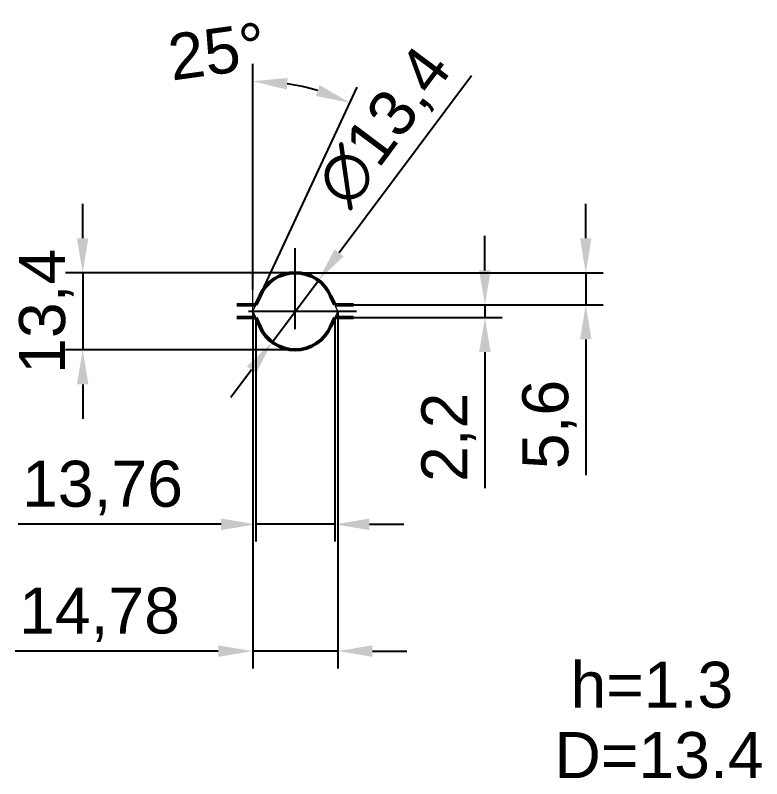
# Model space of a CAD drawing. Header units: millimetres. Extents: x -954 to 34898, y -2134 to 12006.
# Drawn here: x 9243.3 to 9373, y 6530.4 to 6663.1 of the extents above; entities that cross this region are included whole.
import ezdxf

# ---------------------------------------------------------------- set-up
doc = ezdxf.new("R2010")
doc.units = ezdxf.units.MM
doc.header["$LTSCALE"] = 3
for name, color, linetype, lineweight in [('контурная', 7, 'Continuous', 50), ('тонкая', 7, 'Continuous', 20), ('тонкий', 7, 'Continuous', 20)]:
    doc.layers.add(name, color=color, linetype=linetype, lineweight=lineweight)
doc.layers.add('осевая', color=4, linetype='Continuous')
doc.styles.add('s2v4', font='arial.ttf', dxfattribs={"height": 8})
doc.styles.get("Standard").update_dxf_attribs({"font": 'arial.ttf'})
doc.dimstyles.new('s2v4', dxfattribs={"dimtxt": 8, "dimasz": 6, "dimexe": 3, "dimexo": 0, "dimgap": 1.5, "dimtad": 1, "dimtxsty": 'Standard', "dimcen": 2.5, "dimadec": 0, "dimazin": 0, "dimtfac": 1, "dimtmove": 0, "dimatfit": 3, "dimfxl": 1, "dimarcsym": 0})

# ---------------------------------------------------------------- blocks, each defined once
blk = doc.blocks.new('*D1454')
at = {"layer": 'Defpoints', "color": 0, "transparency": 16777216}
for p in [(9291.93, 6618.37), (9302.07, 6612.77), (9342.4, 6612.77)]:
    blk.add_point(p, dxfattribs=at)
at = {"layer": 'тонкий', "color": 0, "lineweight": -2, "transparency": 16777216}
for p, q in [((9342.4, 6624.37), (9342.4, 6630.37)), ((9291.93, 6618.37), (9345.4, 6618.37)), ((9342.4, 6618.37), (9342.4, 6612.77)), ((9302.07, 6612.77), (9345.4, 6612.77)), ((9342.4, 6606.77), (9342.4, 6583.21))]:
    blk.add_line(p, q, dxfattribs=at)
at = {"layer": 'тонкий', "color": 0, "transparency": 16777216}
for points in [[(9341.4, 6624.37), (9343.4, 6624.37), (9342.4, 6618.37)], [(9341.4, 6606.77), (9343.4, 6606.77), (9342.4, 6612.77)]]:
    blk.add_solid(points, dxfattribs=at)
at = {"layer": 'тонкий', "color": 0, "transparency": 16777216, "insert": (9336.1, 6591.99), "char_height": 8, "attachment_point": 5, "rotation": 90}
blk.add_mtext('5,6', dxfattribs=at)
blk = doc.blocks.new('*D1455')
at = {"layer": 'Defpoints', "color": 0, "transparency": 16777216}
for p in [(9291.93, 6618.37), (9254.99, 6604.97), (9291.93, 6604.97)]:
    blk.add_point(p, dxfattribs=at)
at = {"layer": 'тонкий', "color": 0, "lineweight": -2, "transparency": 16777216}
for p, q in [((9254.99, 6624.37), (9254.99, 6630.37)), ((9291.93, 6618.37), (9251.99, 6618.37)), ((9254.99, 6618.37), (9254.99, 6604.97)), ((9291.93, 6604.97), (9251.99, 6604.97)), ((9254.99, 6598.97), (9254.99, 6592.97))]:
    blk.add_line(p, q, dxfattribs=at)
at = {"layer": 'тонкий', "color": 0, "transparency": 16777216}
for points in [[(9253.99, 6624.37), (9255.99, 6624.37), (9254.99, 6618.37)], [(9253.99, 6598.97), (9255.99, 6598.97), (9254.99, 6604.97)]]:
    blk.add_solid(points, dxfattribs=at)
at = {"layer": 'тонкий', "color": 0, "transparency": 16777216, "insert": (9248.68, 6611.67), "char_height": 8, "attachment_point": 5, "rotation": 90}
blk.add_mtext('13,4', dxfattribs=at)
blk = doc.blocks.new('*D1456')
at = {"layer": 'Defpoints', "color": 0, "transparency": 16777216}
for p in [(9302.07, 6612.77), (9302.07, 6610.57), (9324.88, 6610.57)]:
    blk.add_point(p, dxfattribs=at)
at = {"layer": 'тонкий', "color": 0, "lineweight": -2, "transparency": 16777216}
for p, q in [((9324.88, 6618.77), (9324.88, 6624.77)), ((9302.07, 6612.77), (9327.88, 6612.77)), ((9324.88, 6612.77), (9324.88, 6610.57)), ((9302.07, 6610.57), (9327.88, 6610.57)), ((9324.88, 6604.57), (9324.88, 6580.95))]:
    blk.add_line(p, q, dxfattribs=at)
at = {"layer": 'тонкий', "color": 0, "transparency": 16777216}
for points in [[(9323.88, 6618.77), (9325.88, 6618.77), (9324.88, 6612.77)], [(9323.88, 6604.57), (9325.88, 6604.57), (9324.88, 6610.57)]]:
    blk.add_solid(points, dxfattribs=at)
at = {"layer": 'тонкий', "color": 0, "transparency": 16777216, "insert": (9318.58, 6589.76), "char_height": 8, "attachment_point": 5, "rotation": 90}
blk.add_mtext('2,2', dxfattribs=at)
blk = doc.blocks.new('*D1457')
at = {"layer": 'Defpoints', "color": 0, "transparency": 16777216}
for p in [(9295.94, 6617.04), (9287.92, 6606.31)]:
    blk.add_point(p, dxfattribs=at)
at = {"layer": 'тонкий', "color": 0, "lineweight": -2, "transparency": 16777216}
for p, q in [((9322.57, 6652.63), (9299.54, 6621.84)), ((9287.92, 6606.31), (9295.94, 6617.04)), ((9284.32, 6601.5), (9280.73, 6596.7))]:
    blk.add_line(p, q, dxfattribs=at)
at = {"layer": 'тонкий', "color": 0, "transparency": 16777216}
for points in [[(9298.74, 6622.44), (9300.34, 6621.24), (9295.94, 6617.04)], [(9283.52, 6602.1), (9285.12, 6600.91), (9287.92, 6606.31)]]:
    blk.add_solid(points, dxfattribs=at)
at = {"layer": 'тонкий', "color": 0, "transparency": 16777216, "insert": (9307.7, 6643.5), "char_height": 8, "attachment_point": 5, "rotation": 53.2007}
blk.add_mtext('∅13,4', dxfattribs=at)
blk = doc.blocks.new('*D1458')
at = {"layer": 'Defpoints', "color": 0, "transparency": 16777216}
for p in [(9285.05, 6610.57), (9298.81, 6610.57), (9285.05, 6574.64)]:
    blk.add_point(p, dxfattribs=at)
at = {"layer": 'тонкий', "color": 0, "lineweight": -2, "transparency": 16777216}
for p, q in [((9285.05, 6610.57), (9285.05, 6571.64)), ((9298.81, 6610.57), (9298.81, 6571.64)), ((9279.05, 6574.64), (9243.81, 6574.64)), ((9298.81, 6574.64), (9285.05, 6574.64)), ((9304.81, 6574.64), (9310.81, 6574.64))]:
    blk.add_line(p, q, dxfattribs=at)
at = {"layer": 'тонкий', "color": 0, "transparency": 16777216}
for points in [[(9279.05, 6575.64), (9279.05, 6573.64), (9285.05, 6574.64)], [(9304.81, 6575.64), (9304.81, 6573.64), (9298.81, 6574.64)]]:
    blk.add_solid(points, dxfattribs=at)
at = {"layer": 'тонкий', "color": 0, "transparency": 16777216, "insert": (9258.43, 6580.95), "char_height": 8, "attachment_point": 5}
blk.add_mtext('13,76', dxfattribs=at)
blk = doc.blocks.new('*D1459')
at = {"layer": 'Defpoints', "color": 0, "transparency": 16777216}
for p in [(9284.54, 6611.67), (9299.32, 6611.67), (9299.32, 6552.6)]:
    blk.add_point(p, dxfattribs=at)
at = {"layer": 'тонкий', "color": 0, "lineweight": -2, "transparency": 16777216}
for p, q in [((9284.54, 6611.67), (9284.54, 6549.6)), ((9299.32, 6611.67), (9299.32, 6549.6)), ((9278.54, 6552.6), (9243.28, 6552.6)), ((9299.32, 6552.6), (9284.54, 6552.6)), ((9305.32, 6552.6), (9311.32, 6552.6))]:
    blk.add_line(p, q, dxfattribs=at)
at = {"layer": 'тонкий', "color": 0, "transparency": 16777216}
for points in [[(9278.54, 6553.6), (9278.54, 6551.6), (9284.54, 6552.6)], [(9305.32, 6553.6), (9305.32, 6551.6), (9299.32, 6552.6)]]:
    blk.add_solid(points, dxfattribs=at)
at = {"layer": 'тонкий', "color": 0, "transparency": 16777216, "insert": (9257.91, 6558.91), "char_height": 8, "attachment_point": 5}
blk.add_mtext('14,78', dxfattribs=at)
blk = doc.blocks.new('*D1460')
at = {"layer": 'Defpoints', "color": 0, "transparency": 16777216}
for p in [(9296.01, 6649.99), (9284.54, 6615.45), (9284.97, 6612.59), (9284.54, 6611.67), (9284.54, 6611.67)]:
    blk.add_point(p, dxfattribs=at)
at = {"layer": 'тонкий', "color": 0, "lineweight": -2, "transparency": 16777216}
for p, q in [((9284.54, 6615.45), (9284.54, 6654.67)), ((9284.97, 6612.59), (9302.71, 6650.64))]:
    blk.add_line(p, q, dxfattribs=at)
blk.add_arc((9284.54, 6611.67), 40, 73.6034, 81.3966, dxfattribs=at)
at = {"layer": 'тонкий', "color": 0, "transparency": 16777216}
for points in [[(9290.45, 6650.22), (9290.6, 6652.22), (9284.54, 6651.67)], [(9296.18, 6650.98), (9295.48, 6649.11), (9301.44, 6647.92)]]:
    blk.add_solid(points, dxfattribs=at)
at = {"layer": 'тонкий', "color": 0, "transparency": 16777216, "insert": (9278.31, 6656.83), "char_height": 8, "attachment_point": 5, "rotation": 7.8609}
blk.add_mtext('25°', dxfattribs=at)

msp = doc.modelspace()

# ---------------------------------------------------------------- linework, layer by layer
at = {"layer": 'контурная'}
for p, q in [((9285.052, 6612.773), (9285.801, 6614.381)), ((9298.808, 6612.773), (9298.059, 6614.381)), ((9285.052, 6612.773), (9281.789, 6612.773)), ((9285.052, 6612.773), (9281.789, 6612.773)), ((9298.808, 6612.773), (9302.071, 6612.773)), ((9285.052, 6610.573), (9281.789, 6610.573)), ((9285.052, 6610.573), (9281.789, 6610.573)), ((9285.052, 6610.573), (9285.801, 6608.966)), ((9298.808, 6610.573), (9298.059, 6608.966)), ((9298.808, 6610.573), (9302.071, 6610.573))]:
    msp.add_line(p, q, dxfattribs=at)
for start, end in [(90, 156.1669), (23.8331, 90), (203.8331, 270), (270, 336.1669)]:
    msp.add_arc((9291.93, 6611.673), 6.7, start, end, dxfattribs=at)
at = {"layer": 'осевая'}
for p, q in [((9291.93, 6608.591), (9291.93, 6622.619)), ((9283.807, 6611.673), (9302.551, 6611.673))]:
    msp.add_line(p, q, dxfattribs=at)
at = {"layer": 'тонкая'}
for p, q in [((9284.539, 6611.673), (9284.539, 6615.455)), ((9284.539, 6611.673), (9284.966, 6612.589)), ((9299.321, 6611.673), (9298.894, 6612.589)), ((9284.539, 6611.673), (9284.966, 6610.757)), ((9299.321, 6611.673), (9298.894, 6610.757))]:
    msp.add_line(p, q, dxfattribs=at)

# ---------------------------------------------------------------- texts
at = {"layer": 'контурная', "style": 's2v4'}
for s, p in [('h=1.3', (9339.746, 6542.755)), ('D=13.4', (9336.959, 6530.526))]:
    msp.add_text(s, height=8, dxfattribs=at).set_placement(p)

# ---------------------------------------------------------------- dimensions: what is measured, and where the dimension line sits
at = {"layer": 'тонкий'}
dim = msp.add_angular_dim_2l(base=(9296.01, 6649.989), line1=((9284.539, 6611.673), (9284.539, 6615.455)), line2=((9284.539, 6611.673), (9284.966, 6612.589)), dimstyle='s2v4', dxfattribs=at)
dim.commit()
dim.dimension.update_dxf_attribs({"geometry": '*D1460', "text_midpoint": (9279.069, 6651.293), "dimtype": 162})
dim = msp.add_diameter_dim_2p(p1=(9287.917, 6606.309), p2=(9295.943, 6617.038), dimstyle='s2v4', dxfattribs=at)
dim.commit()
dim.dimension.update_dxf_attribs({"geometry": '*D1457', "text_midpoint": (9307.696, 6643.497)})
for base, p2, picture, middle in [((9254.989, 6604.973), (9291.93, 6604.973), '*D1455', (9254.989, 6611.673)), ((9342.403, 6612.773), (9302.071, 6612.773), '*D1454', (9342.403, 6591.994))]:
    dim = msp.add_linear_dim(base=base, p1=(9291.93, 6618.373), p2=p2, angle=90, dimstyle='s2v4', dxfattribs=at)
    dim.commit()
    dim.dimension.update_dxf_attribs({"geometry": picture, "text_midpoint": middle, "dimtype": 160})
dim = msp.add_linear_dim(base=(9324.883, 6610.573), p1=(9302.071, 6612.773), p2=(9302.071, 6610.573), angle=90, dimstyle='s2v4', dxfattribs=at)
dim.commit()
dim.dimension.update_dxf_attribs({"geometry": '*D1456', "text_midpoint": (9318.576, 6589.764)})
for base, p1, p2, picture, middle in [((9299.321, 6552.603), (9284.539, 6611.673), (9299.321, 6611.673), '*D1459', (9257.909, 6552.603)), ((9285.052, 6574.639), (9298.808, 6610.573), (9285.052, 6610.573), '*D1458', (9258.433, 6574.639))]:
    dim = msp.add_linear_dim(base=base, p1=p1, p2=p2, dimstyle='s2v4', dxfattribs=at)
    dim.commit()
    dim.dimension.update_dxf_attribs({"geometry": picture, "text_midpoint": middle, "dimtype": 160})

doc.saveas('drawing.dxf')
